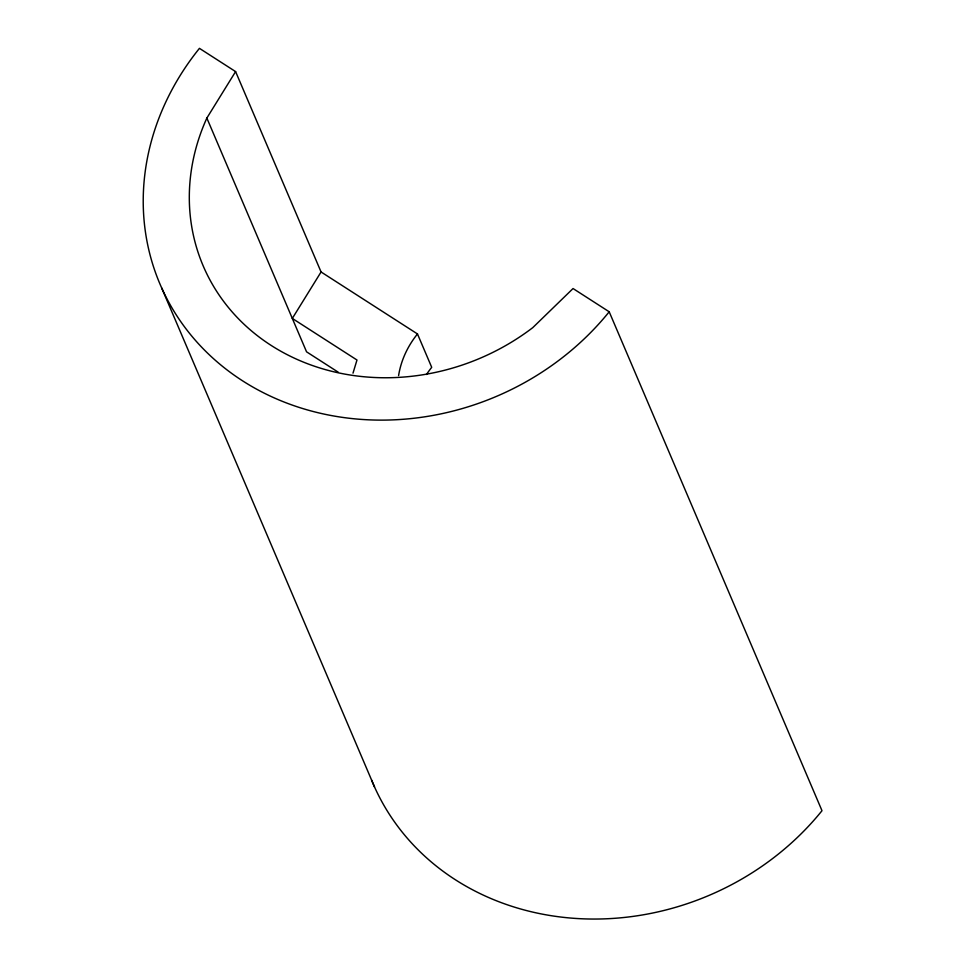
<?xml version="1.0" encoding="UTF-8"?>
<svg xmlns="http://www.w3.org/2000/svg" width="967" height="967" viewBox="0 0 967 967"><rect width="100%" height="100%" fill="white"/><g stroke="black" fill="none" stroke-linecap="round" stroke-linejoin="round"><path stroke-width="1.45" d="M353.003 373.165L356.98 360.014L292.312 318.433L321.068 271.969L235.597 71.594L199.444 48.35A265.55 235.114 -23.1 0 0 242.463 380.756A265.55 235.114 -23.1 0 0 609.198 311.785L821.998 810.709A265.55 235.114 -23.1 0 1 575.305 918.408A265.55 235.114 -23.1 0 1 371.582 780.091M609.198 311.785L573.044 288.541L532.793 327.62A218.687 193.63 -23.1 0 1 271.026 345.34A218.687 193.63 -23.1 0 1 206.853 118.071L235.597 71.594M321.068 271.969L417.478 333.953L431.717 367.339A93.726 82.981 -23.1 0 0 426.483 374.495M338.257 372.21L306.563 351.831L206.853 118.071M161.707 288.009L374.519 786.933M398.597 375.595A93.726 82.981 -23.1 0 1 417.478 333.953"/></g></svg>
